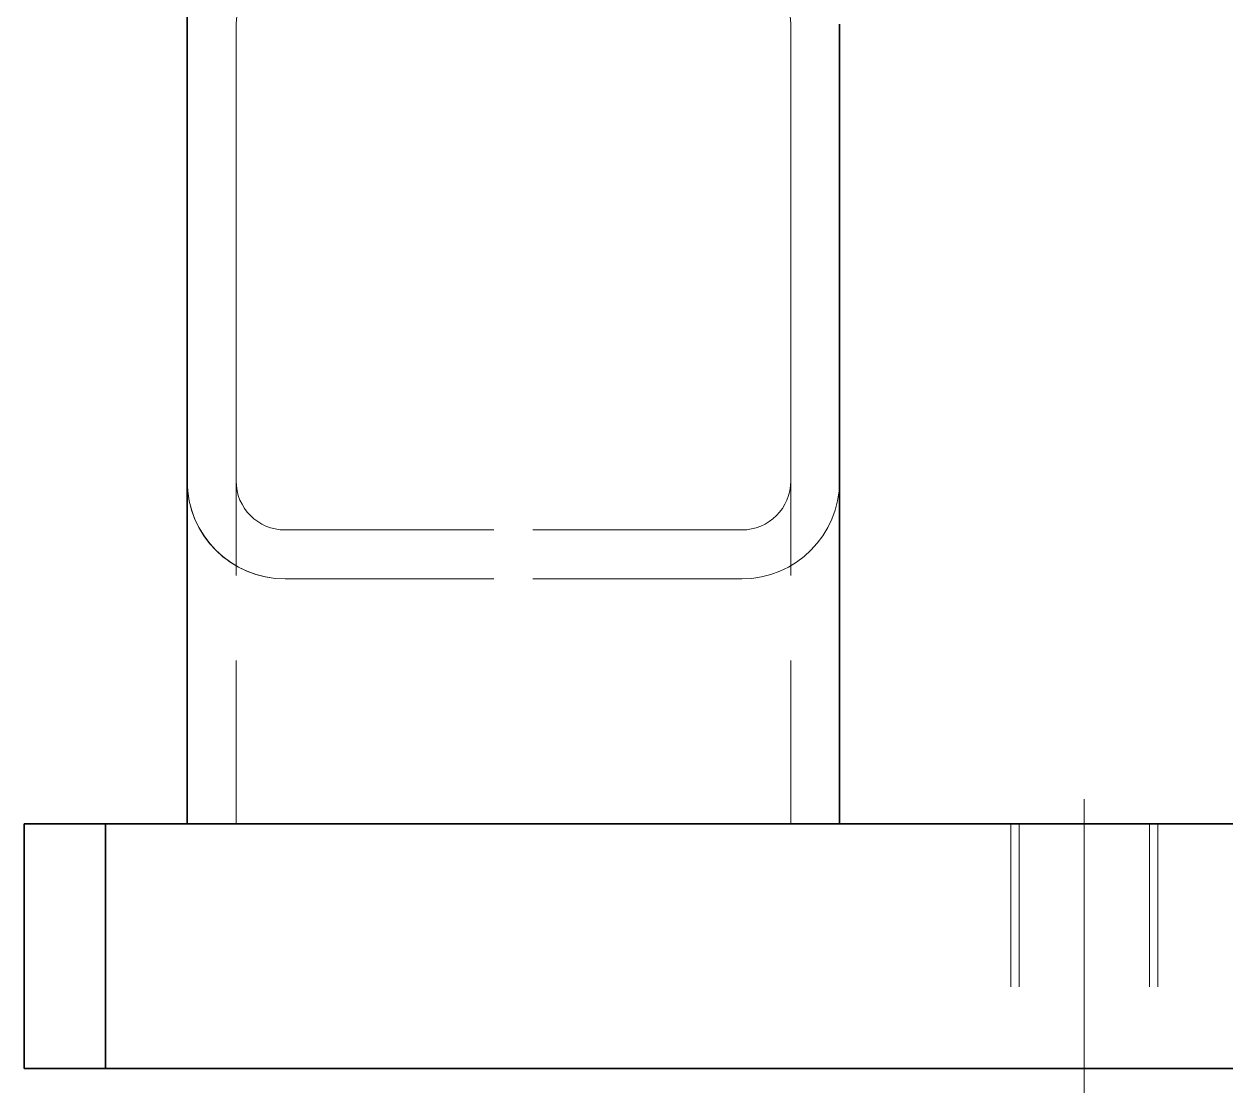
# Model space of a CAD drawing. Header units: millimetres. Extents: x 11035 to 42401, y -8968 to 2503.
# Drawn here: x 11370.4 to 11444.1, y 1741.6 to 1807.1 of the extents above; entities that cross this region are included whole.
import ezdxf

# ---------------------------------------------------------------- set-up
doc = ezdxf.new("R2010")
doc.units = ezdxf.units.MM
doc.linetypes.add('CENTER-HOKUTO', pattern=[23, 20, -1, 1, -1])
doc.linetypes.add('HIDDEN-HOKUTO', pattern=[3.8, 2.5, -1.3])
doc.layers.add('AM_7', color=2, linetype='CENTER-HOKUTO', lineweight=30)
doc.layers.add('AM_HID', color=1, linetype='HIDDEN-HOKUTO', lineweight=25)

msp = doc.modelspace()

# ---------------------------------------------------------------- linework, layer by layer
at = {"color": 7, "lineweight": 35}
for p, q in [((11380.414, 1779.063), (11380.414, 1807.063)), ((11380.414, 1758.063), (11380.414, 1807.063)), ((11420.414, 1758.063), (11420.414, 1807.063)), ((11375.414, 1758.063), (11585.414, 1758.063)), ((11375.414, 1743.063), (11585.414, 1743.063))]:
    msp.add_line(p, q, dxfattribs=at)
at = {"color": 7, "lineweight": 35, "ltscale": 0.000377655}
msp.add_line((11380.414, 1779.063), (11380.414, 1779.048), dxfattribs=at)
at = {"color": 7, "lineweight": 35, "ltscale": 0.125}
for p, q in [((11370.414, 1758.063), (11375.414, 1758.063)), ((11370.414, 1743.063), (11375.414, 1743.063))]:
    msp.add_line(p, q, dxfattribs=at)
at = {"color": 7, "lineweight": 35, "ltscale": 0.375}
for p, q in [((11370.414, 1758.063), (11370.414, 1743.063)), ((11375.414, 1758.063), (11375.414, 1743.063))]:
    msp.add_line(p, q, dxfattribs=at)
at = {"color": 7, "lineweight": 35}
for centre, start, end in [((11386.414, 1807.063), 90, 180.00001), ((11386.414, 1779.063), 179.99999, 180.29399)]:
    msp.add_arc(centre, 6, start, end, dxfattribs=at)
at = {"layer": 'AM_7', "color": 2, "lineweight": 13}
msp.add_line((11435.414, 1759.564), (11435.414, 1741.563), dxfattribs=at)
at = {"layer": 'AM_HID', "color": 1, "lineweight": 13, "ltscale": 4}
for p, q in [((11383.414, 1807.063), (11383.414, 1779.063)), ((11383.414, 1758.063), (11383.414, 1807.063)), ((11417.414, 1807.063), (11417.414, 1779.063)), ((11417.414, 1758.063), (11417.414, 1807.063)), ((11420.414, 1807.063), (11420.414, 1779.063)), ((11414.414, 1776.063), (11386.414, 1776.063)), ((11386.414, 1776.063), (11414.414, 1776.063)), ((11414.414, 1773.063), (11386.414, 1773.063)), ((11386.414, 1773.063), (11414.414, 1773.063)), ((11386.414, 1773.063), (11414.414, 1773.063)), ((11375.414, 1743.063), (11375.414, 1758.063)), ((11386.414, 1758.063), (11380.414, 1758.063)), ((11414.414, 1758.063), (11386.414, 1758.063)), ((11420.414, 1758.063), (11414.414, 1758.063)), ((11430.914, 1758.063), (11430.914, 1743.063)), ((11430.914, 1758.063), (11430.914, 1743.063)), ((11431.414, 1758.063), (11431.414, 1743.063)), ((11439.414, 1758.063), (11439.414, 1743.063)), ((11439.914, 1758.063), (11439.914, 1743.063)), ((11439.914, 1758.063), (11439.914, 1743.063))]:
    msp.add_line(p, q, dxfattribs=at)
for centre, radius, start, end in [((11386.414, 1807.063), 3, 90.00002, 180.00001), ((11414.414, 1807.063), 3, 359.99999, 89.99998), ((11386.414, 1779.063), 6, 180.00002, 269.99998), ((11386.414, 1779.063), 6, 180.1443, 270), ((11386.414, 1779.063), 6, 180.29399, 270), ((11386.414, 1779.063), 3, 180.00001, 269.99997), ((11386.414, 1779.063), 3, 179.99999, 269.99998), ((11414.414, 1779.063), 6, 270, 0), ((11414.414, 1779.063), 3, 270.00003, 359.99999), ((11414.414, 1779.063), 6, 270, 0), ((11414.414, 1779.063), 6, 270.00002, 359.99997), ((11414.414, 1779.063), 3, 270.00002, 0.00001)]:
    msp.add_arc(centre, radius, start, end, dxfattribs=at)

doc.saveas('drawing.dxf')
